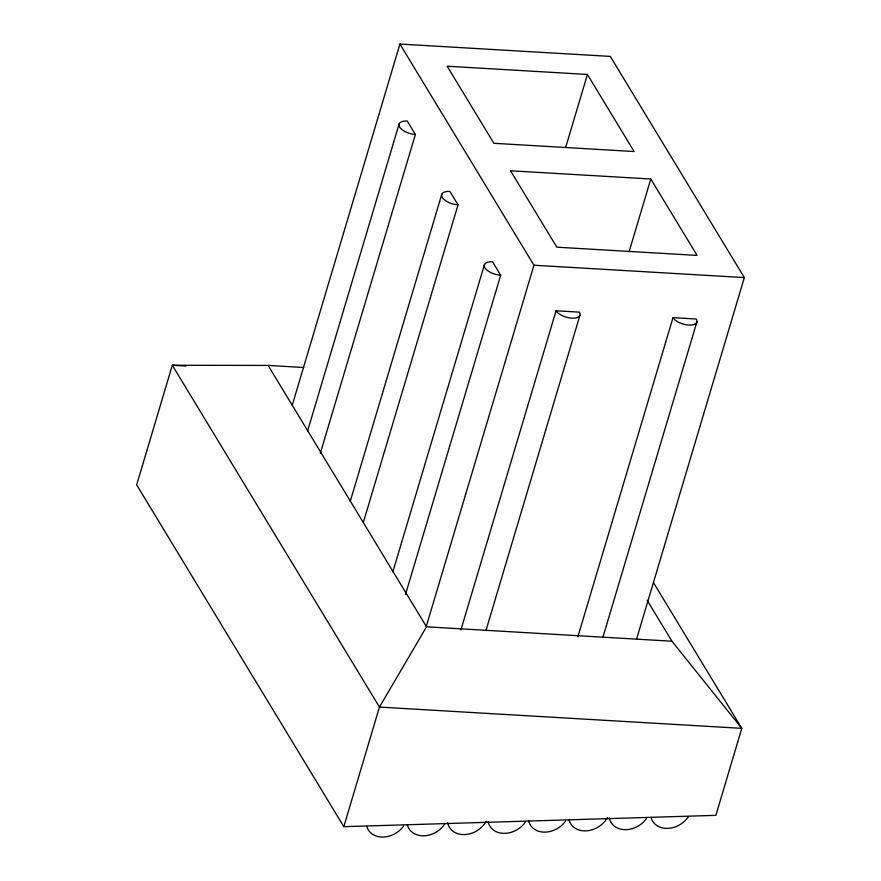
<?xml version="1.0" encoding="UTF-8"?>
<svg xmlns="http://www.w3.org/2000/svg" width="881" height="881" viewBox="0 0 881 881"><rect width="100%" height="100%" fill="white"/><g stroke="black" fill="none" stroke-linecap="round" stroke-linejoin="round"><path stroke-width="1.32" d="M292.217 405.326L399.919 44.05L610.302 56.406L744.335 277.581L636.644 638.857M307.579 431.04L399.17 123.814M320.255 453.55L415.38 134.463L407.264 121.049A12.797 5.903 16.6 0 0 399.633 127.073A12.797 5.903 16.6 0 0 415.38 134.463M350.231 501.41L441.81 194.183M363.291 522.609L458.032 204.833L449.905 191.43A12.797 5.903 16.6 0 0 442.284 197.443A12.797 5.903 16.6 0 0 458.032 204.833M392.871 571.791L484.462 264.564M405.546 594.301L500.672 275.202L492.556 261.8A12.797 5.903 16.6 0 0 484.924 267.824A12.797 5.903 16.6 0 0 500.672 275.202M343.81 826.686L379.458 707.08L426.503 626.809L268.099 365.417L172.313 365.263L136.665 484.869L343.81 826.686L715.868 815.343L741.791 728.356L653.526 582.704M565.8 146.995L587.429 74.456L447.163 66.218L493.878 143.295L634.133 151.532L587.429 74.456M426.25 626.501L533.952 265.225L399.919 44.05M460.928 629.871L556.054 310.784L579.423 312.149A12.797 5.903 16.6 0 1 571.802 318.162A12.797 5.903 16.6 0 1 556.054 310.784M485.949 630.554L579.896 315.409M629.155 251.559L650.784 179.008L510.528 170.771L556.825 247.176L697.091 255.413L650.784 179.008M577.881 636.743L673.007 317.645L696.232 319.01L696.882 320.31A12.797 5.903 16.6 0 1 687.907 324.968A12.797 5.903 16.6 0 1 673.216 318.074L673.007 317.645M602.956 637.051L696.893 321.906M533.952 265.225L744.335 277.581M268.099 365.417L303.747 367.509M186.045 366.067L172.313 365.263L379.458 707.08L741.791 728.356L671.95 641.225L647.083 600.192M426.503 626.809L671.95 641.225M688.468 816.566A21.75 17.191 -31.2 0 1 667.424 828.393A21.75 17.191 -31.2 0 1 651.015 817.37M444.883 823.823A21.75 17.191 -31.2 0 1 423.915 835.827A21.75 17.191 -31.2 0 1 407.352 824.968M403.696 825.915A21.75 17.191 -31.2 0 1 382.949 837.071A21.75 17.191 -31.2 0 1 366.815 826.466M486.268 821.169A21.75 17.191 -31.2 0 1 464.783 834.582A21.75 17.191 -31.2 0 1 447.713 822.887M525.263 822.215A21.75 17.191 -31.2 0 1 503.855 833.371A21.75 17.191 -31.2 0 1 488.107 821.654M565.657 820.993A21.75 17.191 -31.2 0 1 544.26 832.138A21.75 17.191 -31.2 0 1 528.512 820.431M607.472 817.48A21.75 17.191 -31.2 0 1 586.647 830.849A21.75 17.191 -31.2 0 1 569.181 820.31M646.456 818.537A21.75 17.191 -31.2 0 1 625.058 829.682A21.75 17.191 -31.2 0 1 609.311 817.964"/></g></svg>
